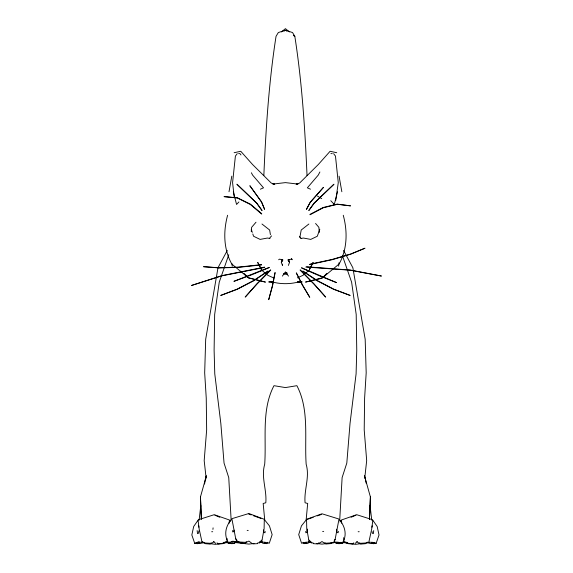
<?xml version="1.0" encoding="UTF-8"?>
<svg xmlns="http://www.w3.org/2000/svg" width="573" height="573" viewBox="0 0 573 573"><rect width="100%" height="100%" fill="white"/><g stroke="black" fill="none" stroke-linecap="round" stroke-linejoin="round"><path stroke-width="0.86" d="M263.838 175.632C265.836 129.097 268.852 82.39 276.043 36.328L278.32 32.554L285.433 30.211L292.538 32.554L294.823 36.328C302.014 82.39 305.022 129.097 307.028 175.632M264.289 519.854L264.11 528.7L262.054 540.06L259.447 543.039M370.394 496.884L369.478 519.267L370.394 496.884L364.464 475.798L364.958 478.419M339.725 519.919L342.117 477.61L346.808 463.091L350.031 423.447L356.091 373.89L356.757 350.175L356.198 314.477L351.621 282.188L342.368 255.537M229.171 523.178L229.35 520.599M251.246 231.564L251.611 227.345L256.002 222.224M373.718 530.605L373.331 533.649L372.335 533.212L372.128 531.672M306.14 519.919L307.687 503.459L305.065 502.786C303.898 489.765 309.95 477.23 306.161 464.202C304.378 438.159 309.484 409.745 296.886 385.686L285.433 387.577L273.973 385.686C261.374 409.745 266.488 438.159 264.705 464.202C260.908 477.23 266.961 489.765 265.8 502.786L263.172 503.459L264.719 519.919M212.927 529.402L213.084 527.862M338.629 266.18L339.001 262.771M199.089 520.248L200.808 505.558L200.464 496.884L206.395 475.798L205.736 479.3M372.765 520.699L371.676 529.187L368.69 542.803L359.199 543.383L356.886 541.635M198.838 530.906L198.523 533.212L197.527 533.649L197.141 530.605M335.771 200.357L338.271 182.658L335.47 156.078L333.622 153.671M307.407 529.072L306.906 532.346L305.896 532.783L305.674 531.465M265.184 531.465L264.97 532.783L263.96 532.346L263.58 529.889M226.872 540.246L227.159 538.548M234.02 530.104L233.763 531.622L232.788 531.945L232.437 530.577M371.941 527.217L372.185 525.835M204.561 484.027L205.915 476.278L204.189 460.635L206.652 429.843L206.244 398.099L204.676 372.815L205.693 339.209L218.005 267.706L227.295 250.451M229.014 191.74L231.793 176.14M338.829 519.962L335.148 539.336L333.959 542.688L324.676 543.29L321.983 541.528L319.354 543.29M274.976 272.612L272.404 285.741L268.716 299.665L272.547 285.791L275.147 272.684M227.603 215.262C223.226 231.428 223.484 249.033 231.75 263.981L248.345 277.805L265.32 282.081L248.345 277.805L243.983 273.321M299.851 237.351L301.212 230.031L308.883 224.014M337.54 191.74L334.303 204.446L330.764 200.708M338.421 531.386L338.07 532.74L337.096 532.417L336.587 529.201M282.002 259.361L281.336 262.384L282.482 265.421L282.417 264.217M333.601 542.122L337.977 542.18L342.382 543.261C347.46 534.938 345.082 525.749 338.686 518.952L321.983 513.78L306.791 519.21L301.441 525.871L298.712 534.623L301.577 543.261L305.989 542.208L311.239 542.108L308.632 542.051M234.772 542.037L234.321 543.362L231.922 542.846M371.92 542.889L376.146 543.362L379.025 534.96L377.163 526.48L372.464 519.725L356.65 514.69L341.515 519.969L339.954 521.917M228.785 254.699L219.244 282.188L214.66 314.477L214.109 350.175L214.775 373.89L220.834 423.447L224.05 463.091L228.749 477.61L231.134 519.998M319.806 229.236L317.292 236.255L310.745 239.407L303.454 238.046L300.854 238.461M282.811 259.963L281.336 262.384L282.811 259.963L279.567 259.139L278.636 259.748M288.377 265.421L289.53 262.384L288.856 259.361M319.899 171.986L318.23 175.13L307.343 187.829L310.502 189.197M306.526 209.274L310.222 202.362L323.48 187.335L310.179 202.333L306.476 209.231M309.613 268.973L313.152 262.398L309.198 270.17L302.952 275.355L297.373 277.841M353.77 542.81L352.975 544.064L348.334 543.705L346.651 542.18L346.794 543.147L344.151 541.779L342.561 543.462L340.076 543.455M267.863 542.266L266.918 543.698L264.64 542.996L266.209 543.354L262.921 543.362L261.281 541.635M340.964 542.266L340.018 543.698L337.741 542.989L339.302 543.354L336.022 543.362L334.374 541.635M374.771 542.395L373.825 543.784L371.698 543.097L372.865 543.448L369.814 543.462L368.747 542.337M282.367 276.122L285.433 271.86L288.491 276.122M308.904 210.549L314.126 203.3L333.966 184.205L314.09 203.093L308.868 210.305M318.917 542.674L317.908 543.985L313.159 543.619M237.243 153.671L235.396 156.078L232.588 182.658L234.242 197.327M246.39 541.592L244.993 543.347L240.066 542.86L238.834 541.772M269.36 238.447L271.559 235.883M211.272 542.796L210.155 544.085L205.413 543.684L203.522 542.144M334.181 540.446L335.148 539.336M238.92 201.954L236.556 204.446L233.326 191.74M202.649 541.779L201.051 543.462L197.993 543.448L199.168 543.097L197.033 543.784L196.095 542.395M309.585 541.635L307.937 543.362L304.657 543.354L306.218 542.996L303.941 543.698L302.995 542.266M236.484 541.313L234.844 543.039L230.84 543.297L229.902 541.85M326.875 273.321L322.513 277.805L320.708 278.578L305.538 282.081L322.513 277.805L339.116 263.981C347.381 249.033 347.639 231.428 343.263 215.262M270.592 269.919L256.955 283.778L245.187 297.093L257.076 283.929L270.743 270.098M332.025 542.538L330.8 543.591L325.872 544.006L324.934 542.688M355.188 543.383L357.187 541.678M230.332 542.882L228.477 542.846C223.398 534.552 225.834 525.377 232.172 518.601L248.883 513.515L264.074 519.21L269.425 525.871L272.146 534.623L269.281 543.261L264.876 542.208L259.626 542.108L262.054 540.06M281.407 31.945L285.433 28.65L289.458 31.945M367.343 542.144L365.445 543.684L360.704 544.085L359.586 542.796M213.98 541.635L211.659 543.383L202.176 542.803L199.189 529.187L198.1 520.699M267.971 270.993L253.66 280.519L237.186 289.121L220.72 295.439L237.265 289.286L253.76 280.756L268.085 271.28M283.986 31.157L285.433 30.211L286.872 31.157M310.007 214.753L323.115 207.834L337.211 204.303L350.547 205.865L337.203 204.11L323.129 207.519L310.029 214.381M260.364 189.197L263.523 187.829L252.629 175.13L251.382 172.774M351.056 517.269L355.912 515.227M269.203 267.412L233.913 281.343L251.619 274.847L269.238 267.62M307.508 519.288L313.195 517.304M317.256 515.886L321.317 514.475M228.477 542.846L232.889 541.471L237.265 541.743M338.815 543.784L341.107 543.097L339.861 543.333M230.389 521.265L229.35 519.969L214.216 514.69L198.394 519.725L193.695 526.48L191.833 534.96L194.72 543.362L198.487 542.302L202.62 542.259M202.176 542.803L203.573 542.423M262.441 541.922L257.528 543.046M288.047 259.963L289.53 262.384L288.04 259.927L291.292 259.139L292.23 259.748L291.471 258.387M227.087 542.617L215.355 544.35L208.536 543.476M234.135 152.719L240.76 151.279L252.578 164.537L271.33 183.116L274.696 184.255L272.834 184.076L285.433 182.622L298.024 184.076L296.162 184.255L299.536 183.124L318.287 164.537L330.098 151.279L336.731 152.719M309.341 264.626L332.204 259.691L350.676 254.197L364.994 248.202L350.633 254.032L332.118 259.447L310.079 264.16M336.544 543.362L338.937 542.846M231.585 541.492L233.268 541.134M330.628 543.046L336.401 542.359M264.662 267.118L221.772 275.663L191.561 285.454L221.801 275.849L264.676 267.441M197.656 542.087L199.218 541.779M235.532 542.158L238.139 541.793L236.9 541.865L235.711 538.684L232.029 519.51M362.322 543.476L355.511 544.35L343.779 542.617M327.169 543.483L321.983 544.135L316.79 543.483M198.946 542.889L194.72 543.362M201.61 542.559L203.386 542.345M254.068 543.462L248.883 544.092L234.464 542.452M261.56 264.626L238.289 267.118L219.008 267.749L203.544 266.696L219.015 267.92L238.282 267.376L261.539 264.927M287.195 273.958L283.664 273.958M285.433 272.741L286.958 272.605M297.86 281.73L299.636 281.608C290.69 284.358 280.168 284.358 271.222 281.608L272.999 281.73M322.656 531.443L323.688 531.379M252.951 543.899L257.7 543.619M283.757 273.83L287.102 273.83M297.731 282.088L302.121 281.916L297.731 282.052M238.597 153.636L239.958 153.593L240.982 154.961M211.673 531.744L212.698 531.723M259.626 542.108L262.226 542.051M342.21 542.316L345.734 542.237L343.105 542.187M227.753 542.187L225.125 542.237L224.064 543.147L224.208 542.18L222.525 543.705L217.883 544.064L217.088 542.81M366.763 542.617L369.277 542.602M231.621 543.448L228.298 543.462L226.715 541.779L225.125 542.237L228.648 542.316M201.581 542.602L204.103 542.617M369.069 542.266L372.378 542.302L376.146 543.362M358.161 531.723L359.185 531.744M330.9 153.593L332.261 153.636M273.135 282.052L268.737 281.916L273.135 282.088M236.9 541.865L246.182 542.387L248.883 541.077L251.504 543.018M247.171 530.383L248.202 530.44M305.781 267.039L350.246 270.22L381.439 276.043L350.253 270.033L306.641 266.789M333.593 542.208L336.193 542.509M339.667 542.918L342.382 543.261M367.479 542.345L369.256 542.559M270.005 238.461L267.405 238.046L260.113 239.407L253.567 236.255L252.8 233.934M230.998 543.333L229.759 543.097L232.044 543.784M313.331 543.046L308.417 541.922M367.286 542.423L368.69 542.803M248.732 514.081L251.167 514.948M253.61 515.815L260.916 518.422M214.947 515.227L219.81 517.269M301.584 267.978L319.003 275.663L336.537 282.618L301.62 267.77M273.486 277.841L267.906 275.355L261.66 270.17L257.707 262.398L261.252 268.973M321.725 198.652L317.306 195.987M333.572 204.067L335.148 204.783M293.376 35.39L294.823 36.328L293.476 35.232M302.773 271.28L317.098 280.756L333.593 289.286L350.146 295.439L333.679 289.121L317.198 280.519L302.895 270.993M261.983 224.014L269.647 230.031L270.42 234.715M261.739 213.708L250.437 204.174L237.43 197.8L224.022 196.625L237.38 197.986L250.372 204.489L261.675 214.08M306.569 519.854L306.748 528.7L308.811 540.06L310.63 541.592M213.672 541.678L215.67 543.383M300.116 270.098L313.782 283.929L325.679 297.093L313.911 283.778L300.266 269.919M308.811 540.06L311.418 543.039M315.565 223.477L318.867 227.316L319.304 232.387M299.428 236.506L301.083 238.425M235.711 538.684L237.165 540.547M261.997 210.305L256.768 203.093L236.893 184.205L256.733 203.3L261.961 210.549M343.564 250.451L352.853 267.706L365.173 339.209L366.19 372.815L364.614 398.099L364.206 429.843L366.677 460.635L364.951 476.278L366.147 483.168M296.284 273.056L302.322 284.974L309.749 297.301L302.444 284.888L296.434 272.941M264.576 209.202L261.582 201.968L249.849 185.716L261.532 201.997L264.518 209.245M251.268 229.286L252.292 232.387M339.073 176.14L341.852 191.74M198.681 525.835L198.917 527.217M343.556 537.696L343.986 540.246M370.051 505.558L371.777 520.248M231.958 263.623L232.237 266.18M341.508 520.599L341.694 523.178M200.464 496.884L201.381 519.267L200.808 505.558"/></g></svg>
